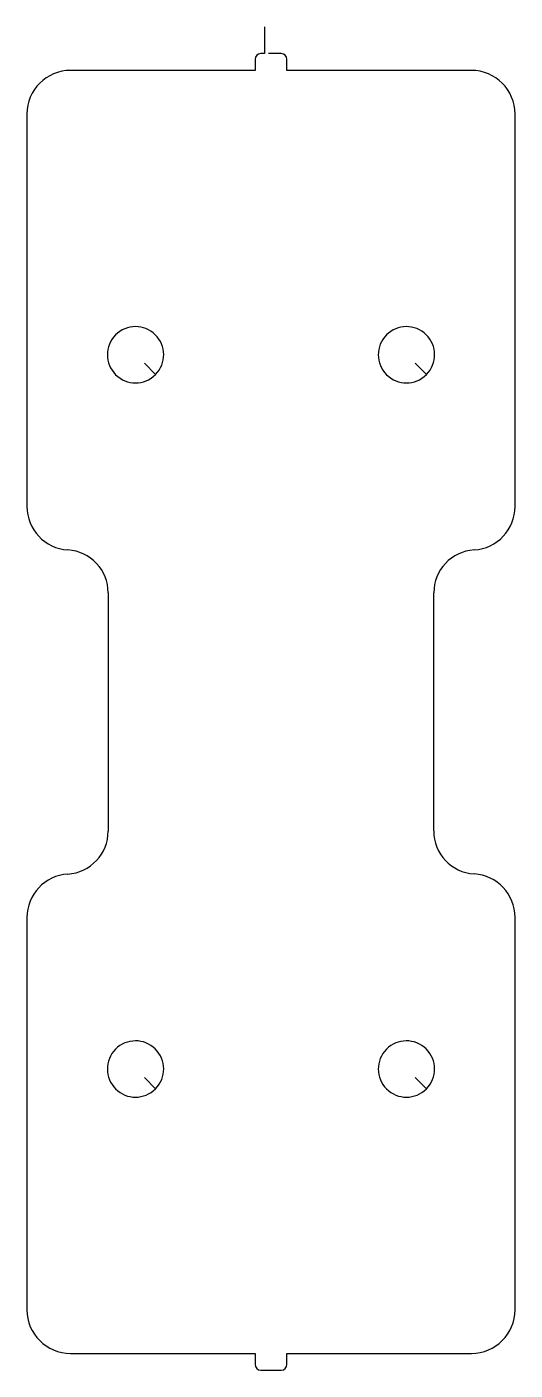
# Model space of a CAD drawing. Extents: x 322 to 412, y 1238 to 1486.
import ezdxf

# ---------------------------------------------------------------- set-up
doc = ezdxf.new("R2010")
doc.units = 0

msp = doc.modelspace()

# ---------------------------------------------------------------- linework, layer by layer
for p, q in [((365.82, 1486.18), (365.82, 1481.23)), ((364.05, 1480.18), (364.05, 1478.13)), ((365.82, 1481.23), (365.1, 1481.23)), ((368.9, 1481.23), (366.52, 1481.23)), ((369.95, 1478.13), (369.95, 1480.18)), ((364.05, 1478.13), (330, 1478.13)), ((404, 1478.13), (369.95, 1478.13)), ((321.95, 1470.08), (321.95, 1397.55)), ((412.05, 1397.55), (412.05, 1470.08)), ((343.63, 1424.02), (345.71, 1421.94)), ((393.63, 1424.02), (395.71, 1421.94)), ((336.95, 1381.58), (336.95, 1337.55)), ((397.05, 1337.58), (397.05, 1381.58)), ((321.95, 1321.58), (321.95, 1249.08)), ((412.05, 1249.08), (412.05, 1321.61)), ((343.63, 1292.02), (345.71, 1289.94)), ((393.63, 1292.02), (395.71, 1289.94)), ((330, 1241.03), (364.05, 1241.03)), ((364.05, 1241.03), (364.05, 1238.98)), ((369.95, 1238.98), (369.95, 1241.03)), ((369.95, 1241.03), (404, 1241.03)), ((365.1, 1237.93), (368.9, 1237.93))]:
    msp.add_line(p, q)
for centre, radius, start, end in [((365.1, 1480.18), 1.05, 90, 180), ((368.9, 1480.18), 1.05, 0, 90), ((330, 1470.08), 8.05, 90, 180), ((404, 1470.08), 8.05, 0, 90), ((342, 1425.58), 5.2, 315.5457, 315), ((392, 1425.58), 5.2, 315.5457, 315), ((330, 1397.55), 8.05, 180, 266.4414), ((404, 1397.55), 8.06, 273.5586, 0), ((329, 1381.58), 7.95, 0, 86.3922), ((405, 1381.58), 7.95, 93.6078, 180), ((329, 1337.55), 7.95, 273.6033, 0), ((405, 1337.58), 7.96, 180, 266.3967), ((330, 1321.58), 8.05, 93.563, 180), ((404, 1321.61), 8.05, 0, 86.437), ((342, 1293.58), 5.2, 315.5457, 315), ((392, 1293.58), 5.2, 315.5457, 315), ((330, 1249.08), 8.05, 180, 270), ((404, 1249.08), 8.05, 270, 0), ((365.1, 1238.98), 1.05, 180, 270), ((368.9, 1238.98), 1.05, 270, 0)]:
    msp.add_arc(centre, radius, start, end)

doc.saveas('drawing.dxf')
